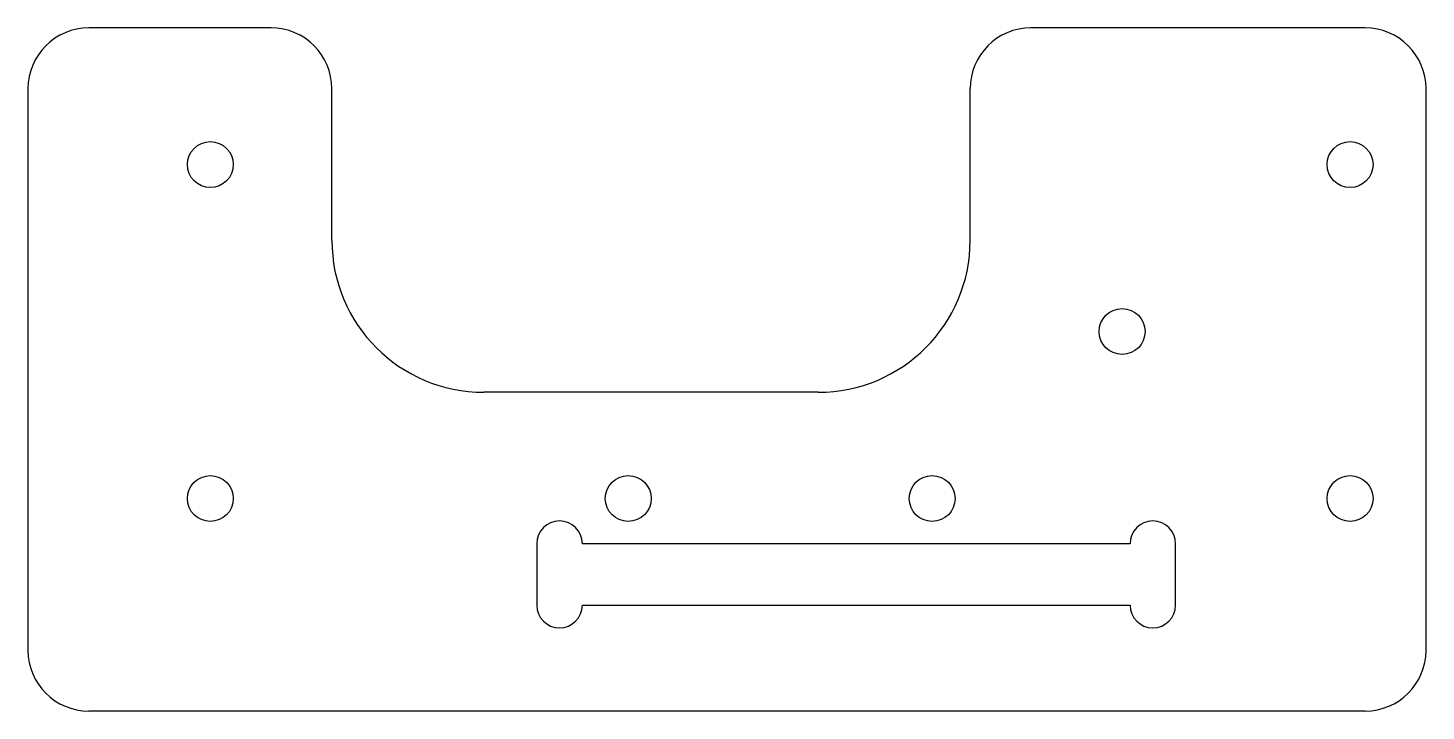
# Model space of a CAD drawing. Header units: millimetres. Extents: x 100.5 to 192.5, y 110.3 to 155.3.
import ezdxf

# ---------------------------------------------------------------- set-up
doc = ezdxf.new("R2010")
doc.units = ezdxf.units.MM

msp = doc.modelspace()

# ---------------------------------------------------------------- linework, layer by layer
at = {"color": 7, "linetype": 'Continuous', "lineweight": 25}
for p, q in [((116.536, 155.281), (104.536, 155.281)), ((188.536, 155.281), (166.536, 155.281)), ((100.536, 151.281), (100.536, 114.281)), ((120.536, 141.281), (120.536, 151.281)), ((162.536, 141.281), (162.536, 151.281)), ((192.536, 114.281), (192.536, 151.281)), ((152.536, 131.281), (130.536, 131.281)), ((134.016, 121.301), (134.016, 117.261)), ((173.056, 121.301), (137.016, 121.301)), ((176.056, 117.261), (176.056, 121.301)), ((137.016, 117.261), (173.056, 117.261)), ((188.536, 110.281), (104.536, 110.281))]:
    msp.add_line(p, q, dxfattribs=at)
for centre in [(112.536, 146.281), (187.536, 146.281), (172.536, 135.281), (112.536, 124.281), (140.036, 124.281), (160.036, 124.281), (187.536, 124.281)]:
    msp.add_circle(centre, 1.51, dxfattribs=at)
for centre, radius, start, end in [((104.536, 151.281), 4, 90, 180), ((116.536, 151.281), 4, 0, 90), ((166.536, 151.281), 4, 90, 180), ((188.536, 151.281), 4, 0, 90), ((130.536, 141.281), 10, 180, 270), ((152.536, 141.281), 10, 270, 0), ((135.516, 121.301), 1.5, 0, 180), ((174.556, 121.301), 1.5, 0, 180), ((135.516, 117.261), 1.5, 180, 0), ((174.556, 117.261), 1.5, 180, 0), ((104.536, 114.281), 4, 180, 270), ((188.536, 114.281), 4, 270, 0)]:
    msp.add_arc(centre, radius, start, end, dxfattribs=at)

doc.saveas('drawing.dxf')
